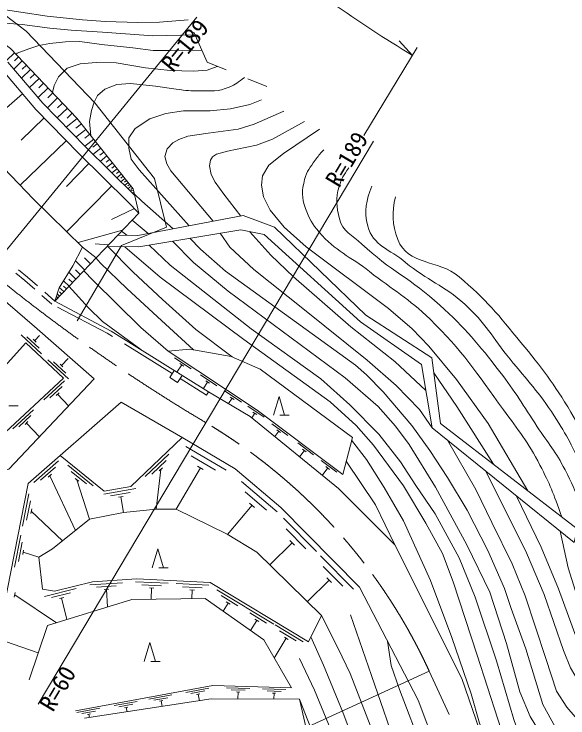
# Model space of a CAD drawing. Units: millimetres at full size, sheet at 1:1000; details may follow other scales. Extents: x 40000 to 680000, y 20000 to 380000.
# Drawn here: x 334158 to 393298, y 264382 to 339583 of the extents above; entities that cross this region are included whole.
import ezdxf
from ezdxf.enums import TextEntityAlignment as Align

# ---------------------------------------------------------------- set-up
doc = ezdxf.new("R2010")
doc.units = ezdxf.units.MM
doc.header["$LTSCALE"] = 1000
doc.linetypes.add('CHAIN', pattern=[18.5, 12, -1.5, 3.5, -1.5])
doc.linetypes.add('DASHED', pattern=[7.5, 6, -1.5])
for name, color, linetype, lineweight in [('M-BGD', 7, 'Continuous', 13), ('M-BMK', 2, 'Continuous', 13), ('M-BMK-ROW', 30, 'Continuous', 13), ('M-STR-HTXT', 7, 'Continuous', 13)]:
    doc.layers.add(name, color=color, linetype=linetype, lineweight=lineweight)
doc.styles.add('ＭＳ ゴシック', font='')
doc.styles.get('ＭＳ ゴシック').set_extended_font_data('MS Gothic')

msp = doc.modelspace()

# ---------------------------------------------------------------- linework, layer by layer
at = {"layer": 'M-BGD'}
for p, q in [((353337, 337645), (354760, 334443)), ((334220, 335431), (333364, 334615)), ((334628, 335004), (334200, 334595)), ((335036, 334576), (334125, 333706)), ((335471, 334120), (335015, 333685)), ((354760, 334443), (356802, 333608)), ((335906, 333665), (334945, 332748)), ((336364, 333184), (335884, 332726)), ((336823, 332704), (335810, 331737)), ((359117, 332662), (361159, 331828)), ((337790, 331690), (336721, 330671)), ((337306, 332197), (336800, 331714)), ((335074, 331058), (329873, 326609)), ((338299, 331156), (337765, 330646)), ((338809, 330622), (337714, 329577)), ((339855, 329526), (338767, 328489)), ((339332, 330074), (338784, 329551)), ((340373, 328983), (339830, 328464)), ((337356, 328509), (334897, 326127)), ((340891, 328438), (339718, 327508)), ((341821, 327265), (340764, 326427)), ((341356, 327851), (340769, 327386)), ((342239, 326737), (341711, 326318)), ((339737, 326051), (334821, 321288)), ((342658, 326208), (341707, 325454)), ((343035, 325733), (342560, 325356)), ((343412, 325257), (342577, 324595)), ((343744, 324840), (343326, 324509)), ((344075, 324422), (343344, 323843)), ((342145, 323618), (339747, 321176)), ((344364, 324057), (343999, 323767)), ((344654, 323691), (344015, 323184)), ((344908, 323371), (344588, 323118)), ((345161, 323052), (344602, 322608)), ((345383, 322772), (345103, 322550)), ((345605, 322492), (345115, 322104)), ((345799, 322247), (345554, 322053)), ((345993, 322002), (345565, 321663)), ((344587, 321221), (339792, 316336)), ((346163, 321788), (345949, 321618)), ((346333, 321574), (345958, 321276)), ((346489, 321378), (346301, 321229)), ((346644, 321182), (346318, 320923)), ((346900, 320764), (346563, 320682)), ((346799, 320986), (346636, 320857)), ((346959, 320521), (346790, 320480)), ((346267, 319572), (347488, 318327)), ((347488, 318327), (338493, 308920)), ((347015, 318809), (344577, 317638)), ((348488, 316134), (346767, 317573)), ((345733, 316491), (340988, 315162)), ((346194, 315954), (345644, 316398)), ((342923, 313553), (341472, 314687)), ((344249, 314939), (342821, 315025)), ((341691, 312264), (340704, 313208)), ((342307, 312908), (341663, 313524)), ((334622, 312269), (335607, 311483)), ((341219, 311770), (340725, 312242)), ((334331, 311912), (335310, 311131)), ((335607, 311483), (336676, 310533)), ((340747, 311277), (339997, 311994)), ((335310, 311131), (336375, 310185)), ((340030, 310527), (339434, 311097)), ((340388, 310902), (340013, 311261)), ((337424, 309869), (338493, 308920)), ((339460, 309931), (338986, 310384)), ((339233, 309694), (338996, 309920)), ((339745, 310229), (339447, 310514)), ((337123, 309521), (338188, 308576)), ((338661, 309095), (338577, 309175)), ((338833, 309276), (338705, 309399)), ((339006, 309457), (338750, 309702)), ((342713, 300628), (336337, 306185)), ((334901, 305319), (337094, 303271)), ((335524, 305107), (336839, 303878)), ((336212, 304833), (336519, 304546)), ((336366, 304690), (336865, 305225)), ((337758, 302651), (339951, 300604)), ((338381, 302439), (339697, 301210)), ((339223, 302022), (339950, 302800)), ((353054, 301693), (351304, 302853)), ((339070, 302165), (339377, 301879)), ((352063, 302098), (351550, 301324)), ((352267, 301963), (351859, 302233)), ((355814, 299864), (354063, 301024)), ((339529, 300403), (337336, 298355)), ((354823, 300269), (354353, 299560)), ((355027, 300134), (354618, 300404)), ((339275, 299796), (337959, 298567)), ((338955, 299128), (338648, 298841)), ((338801, 298984), (339979, 297723)), ((358434, 298127), (356684, 299287)), ((357647, 298397), (357239, 298667)), ((361850, 296735), (362450, 298735)), ((362450, 298735), (363050, 296735)), ((357443, 298532), (357065, 297961)), ((333611, 297738), (334611, 297738)), ((336217, 297310), (334025, 295262)), ((360857, 296514), (359113, 297685)), ((360071, 296788), (359664, 297062)), ((335963, 296703), (334648, 295474)), ((359868, 296925), (359553, 296456)), ((362550, 296735), (363550, 296735)), ((335643, 296035), (335336, 295748)), ((335490, 295891), (336867, 294417)), ((363379, 294554), (361699, 295814)), ((362413, 295016), (361992, 294455)), ((362609, 294869), (362217, 295163)), ((356817, 290857), (352509, 293395)), ((366123, 292495), (364443, 293756)), ((350698, 292578), (348164, 290163)), ((365157, 292957), (364647, 292279)), ((365353, 292810), (364961, 293104)), ((338898, 291857), (336263, 289552)), ((350398, 291878), (348878, 290429)), ((355650, 290848), (353066, 292371)), ((368618, 290623), (366938, 291884)), ((338568, 291170), (336987, 289787)), ((342606, 289175), (339892, 291386)), ((350022, 291105), (349668, 290767)), ((354053, 291092), (351455, 286682)), ((354355, 290915), (353752, 291270)), ((367652, 291086), (367062, 290299)), ((367848, 290939), (367456, 291233)), ((338160, 290414), (337791, 290092)), ((341873, 289385), (340245, 290711)), ((349845, 290936), (349344, 286683)), ((337975, 290253), (340710, 284422)), ((341060, 289660), (340680, 289970)), ((340870, 289815), (342201, 285622)), ((362258, 286403), (358443, 289634)), ((347173, 288901), (343728, 288286)), ((335744, 288309), (335066, 284875)), ((346537, 288483), (344470, 288114)), ((345797, 288046), (345315, 287960)), ((361107, 286591), (358818, 288530)), ((335903, 287564), (335496, 285504)), ((345556, 288003), (345854, 286334)), ((359842, 286877), (359308, 287329)), ((336041, 286716), (335946, 286235)), ((359575, 287103), (356937, 283988)), ((335994, 286476), (339342, 283320)), ((366454, 282151), (362940, 285707)), ((365324, 282440), (363216, 284574)), ((334876, 283911), (334197, 280478)), ((335034, 283167), (334627, 281106)), ((363843, 283086), (361462, 280734)), ((364089, 282837), (363597, 283335)), ((335173, 282319), (335078, 281838)), ((335125, 282078), (336806, 281573)), ((348911, 280432), (349511, 282432)), ((349511, 282432), (350111, 280432)), ((370405, 278152), (366890, 281709)), ((369275, 278442), (367166, 280576)), ((349611, 280432), (350611, 280432)), ((367794, 279087), (365484, 276805)), ((368040, 278838), (367548, 279336)), ((345723, 278831), (342231, 278605)), ((345044, 278486), (342949, 278350)), ((350618, 278784), (347121, 278922)), ((349907, 278512), (347808, 278595)), ((349090, 278244), (348601, 278263)), ((348846, 278253), (348799, 277076)), ((354951, 278556), (351455, 278727)), ((354237, 278290), (352140, 278393)), ((334275, 277773), (334180, 277293)), ((334227, 277533), (338689, 274548)), ((340794, 278193), (337394, 277363)), ((340185, 277736), (338145, 277238)), ((344260, 278135), (343771, 278103)), ((344016, 278119), (344137, 276241)), ((353419, 278030), (352929, 278054)), ((353174, 278042), (353129, 277134)), ((358820, 276257), (355824, 278068)), ((339474, 277253), (338998, 277137)), ((339236, 277195), (339798, 274893)), ((358065, 276362), (356268, 277449)), ((357221, 276522), (356802, 276776)), ((357012, 276649), (356491, 275788)), ((361880, 274407), (358885, 276217)), ((361126, 274512), (359329, 275598)), ((360072, 274799), (359415, 273711)), ((360282, 274672), (359863, 274925)), ((365034, 272500), (362039, 274311)), ((364280, 272605), (362483, 273692)), ((363436, 272765), (363017, 273018)), ((333240, 272535), (336739, 271349)), ((348045, 270423), (348645, 272423)), ((348645, 272423), (349245, 270423)), ((363226, 272892), (361945, 270772)), ((348745, 270423), (349745, 270423)), ((354963, 267568), (352505, 267114)), ((354510, 267271), (353035, 266998)), ((359339, 267530), (356840, 267606)), ((358833, 267335), (357334, 267381)), ((358252, 267143), (357902, 267153)), ((358077, 267148), (358055, 266407)), ((363177, 267413), (360678, 267489)), ((362671, 267218), (361172, 267264)), ((362090, 267026), (361740, 267036)), ((361915, 267031), (361896, 266391)), ((351012, 266838), (348554, 266383)), ((350559, 266540), (349084, 266267)), ((350031, 266229), (349687, 266166)), ((353982, 266960), (353638, 266896)), ((353810, 266928), (353940, 266224)), ((347288, 266149), (344830, 265694)), ((346835, 265852), (345360, 265579)), ((346308, 265541), (345964, 265477)), ((346136, 265509), (346222, 265044)), ((349859, 266197), (349967, 265617)), ((343306, 265413), (340848, 264958)), ((342853, 265115), (341378, 264842)), ((342325, 264804), (341981, 264741)), ((342153, 264772), (342216, 264432))]:
    msp.add_line(p, q, dxfattribs=at)
at = {"layer": 'M-BGD', "linetype": 'DASHED'}
for q in [(351887, 300643), (354925, 299223)]:
    msp.add_line((354722, 298878), q, dxfattribs=at)
at = {"layer": 'M-BGD'}
for points in [[(332028, 340197), (337699, 339357), (341453, 338951), (343915, 338784), (347363, 338697), (349674, 338729), (352741, 338984)], [(329818, 338063), (330293, 338282), (331825, 338550), (333191, 338599), (335028, 338456), (337959, 338087), (340266, 337858), (343583, 337642), (346057, 337487), (348977, 337247), (353455, 337379)], [(330731, 338186), (333782, 335890), (340876, 328456), (346867, 320901), (347488, 318327)], [(334373, 335271), (334489, 335393), (335722, 335859), (336807, 336226), (337993, 336457), (339634, 336606), (341164, 336653), (343489, 336335), (346851, 335977), (349010, 335699), (350849, 335682), (354193, 335719)], [(333492, 334446), (337233, 330072), (341803, 325355), (347030, 320224)], [(338259, 331199), (338438, 331962), (338896, 332895), (339817, 333816), (341223, 334279), (342936, 334395), (345069, 334363), (348207, 333856), (350809, 333563), (353306, 333484), (354762, 333592), (355853, 333996)], [(332732, 333796), (336493, 329399), (341094, 324650), (346267, 319572)], [(342427, 329286), (342699, 330172), (343071, 330889), (343843, 331561), (345124, 332049), (346606, 332170), (349252, 331884), (351470, 331567)], [(352865, 316962), (347518, 322925), (346672, 324088), (346401, 325256), (346416, 326370), (347095, 327371), (348660, 328407), (350363, 328973), (352238, 329230), (355110, 329251), (357253, 329462), (359327, 329913), (360575, 330420)], [(338493, 308920), (338960, 310343), (340438, 312696), (341472, 314687), (336238, 319825), (331429, 324788), (327530, 329347)], [(342369, 326574), (342199, 328119), (342427, 329286)], [(355405, 317441), (350903, 322837), (350459, 323578), (350269, 324383), (350515, 325198), (351109, 325812), (351765, 326185), (352701, 326539), (354876, 326853), (358087, 327283), (359781, 327814), (362951, 329220)], [(358371, 318002), (356542, 320355), (355621, 321612), (355200, 322435), (355034, 323381), (355119, 323968), (355331, 324341), (355766, 324629), (356935, 324943), (360039, 325567), (361747, 326234), (365174, 328096)], [(389015, 288646), (384785, 295842), (381408, 300548), (378455, 304093), (376663, 305954), (374124, 308119), (365347, 314699), (362985, 316830), (361489, 318616), (360777, 320074), (360574, 321320), (360677, 322307), (361347, 323441), (362923, 324689), (366762, 327293)], [(351132, 316634), (347803, 319603), (346994, 320375)], [(336337, 306185), (326717, 314481), (322652, 317595)], [(394284, 284580), (379689, 295844), (378771, 302849), (371708, 307427), (361961, 316801), (358624, 318050), (347378, 315925), (345242, 315978)], [(394250, 290488), (394714, 286503), (393957, 283118), (378801, 295373), (377670, 302154), (371154, 306716), (360863, 316018), (358383, 316529), (347475, 314724), (344053, 314734)], [(356178, 316164), (357181, 314683), (359752, 312300), (365170, 307984), (371874, 302614), (374955, 299903), (377464, 297329), (378801, 295373)], [(359343, 316331), (361573, 313810), (364012, 311501), (370118, 306172), (374798, 302480), (378139, 299347)], [(351077, 315320), (353318, 313058), (357012, 309984), (369518, 300713), (373021, 297643), (374879, 295552), (376355, 293602), (379172, 289028), (382495, 282860), (384946, 277823), (386747, 272324), (388152, 267159), (389250, 264534), (391159, 261418), (392428, 260134), (394559, 258773), (396419, 258062), (399065, 257489), (401436, 257251), (404598, 257211), (409653, 257490), (417341, 258175), (431529, 260203), (435340, 260833)], [(352929, 315627), (354066, 314456), (356728, 312129), (361356, 308766), (370611, 302081), (371803, 301028), (373576, 299238), (376631, 295615), (378541, 292945), (380434, 290059), (382537, 286571), (384741, 282264), (386524, 278219), (387227, 276066), (388809, 271759), (390628, 265824), (391982, 263353)], [(357455, 302966), (353574, 305869), (350013, 309093), (346864, 311990), (344168, 314734)], [(345995, 314728), (349769, 311471), (358707, 304828), (367902, 298162), (370694, 295639), (372554, 293510), (375748, 289169), (378141, 285182), (379896, 281938), (381055, 278922), (383593, 271074), (386922, 260818), (387681, 258834), (389035, 256336), (389283, 256062), (389826, 255580), (392771, 253073)], [(348584, 314908), (350811, 312768), (359459, 305945), (366897, 300602), (370020, 297826), (373115, 294706), (375418, 291737), (377056, 289232), (379135, 286205), (381675, 281476), (383393, 277293), (385656, 270490), (387526, 264223), (388531, 261393), (389411, 259579), (390605, 258150), (392235, 256987), (394375, 255919), (396555, 255222), (399038, 254826), (400220, 254800), (403280, 254707), (408188, 255155), (414327, 255953)], [(353315, 303709), (349489, 307219), (346200, 310264), (343387, 312961), (342904, 313533)], [(350613, 303563), (347703, 306085), (342602, 311119), (341591, 312160)], [(347686, 303729), (343588, 306749), (342109, 308192), (340013, 310509)], [(354933, 299218), (344536, 305690), (338493, 308920)], [(351250, 301511), (350774, 300747), (351623, 300218), (352099, 300982)], [(385339, 291483), (381434, 297652), (378981, 301246)], [(320310, 282589), (322692, 288191), (333604, 290950), (342713, 300628)], [(385398, 258661), (381970, 268607), (374833, 282860), (368784, 288888), (359380, 296597), (354933, 299218)], [(433866, 254126), (424419, 252216), (413978, 249840), (394533, 243647), (381229, 255879), (377305, 266293), (371047, 278356), (362631, 286873), (357766, 290994), (352169, 294292), (345589, 298107), (335659, 289422), (331934, 270568)], [(352102, 294331), (346621, 289107), (343785, 288601), (339091, 292425)], [(370201, 294052), (371774, 291993), (373689, 289007), (375735, 285454), (378636, 279050), (380895, 272968), (382966, 266951), (383841, 263810), (385699, 259295), (386069, 258445)], [(380448, 294041), (383452, 288799), (385170, 285265), (387350, 280860), (388749, 277439), (390927, 270745), (392071, 267238), (393166, 265532), (394742, 263724), (396968, 262102), (397982, 261757), (401097, 261012), (404155, 260458), (407817, 260319), (413030, 260795), (424741, 262094), (430525, 262968), (435272, 264062), (438882, 265124), (443303, 266495), (445338, 267170)], [(374833, 282860), (372738, 287141), (369622, 291805)], [(384533, 290738), (388859, 282029), (390763, 277551), (392812, 271570), (393561, 269733), (394486, 268184), (395737, 266667), (398186, 264667), (400058, 263735), (402596, 263004), (405911, 262699), (417569, 262996), (425701, 263932), (434128, 265441), (439586, 266659), (444930, 268609)], [(387808, 288091), (390440, 282622), (392276, 278179), (394298, 272731), (395486, 270316), (397055, 268453), (398846, 267093), (400485, 266315), (403533, 265379), (408499, 264819), (416507, 264853), (424766, 265470), (431453, 266457), (438136, 268192), (443028, 269693), (444457, 270275)], [(392473, 284319), (393330, 280417), (394499, 276679), (396306, 273288), (398142, 270875), (399678, 269361), (400861, 268566), (402621, 267941), (405194, 267379), (408792, 266902), (412801, 266745), (418591, 266646), (424042, 266999), (430075, 267916), (434398, 268917), (440312, 270554), (444381, 272164)], [(335755, 268445), (337722, 274248), (346737, 277049), (354568, 277153), (360824, 272710), (363776, 267605), (355385, 267860), (340717, 265147)], [(366994, 275330), (368771, 271786), (370034, 269143), (372613, 262489), (375465, 253949), (376256, 250655), (377738, 241314), (378993, 237070), (380427, 233393), (381221, 232092), (382536, 230631), (383935, 229545), (385411, 228605), (386911, 228032), (389258, 227577), (393247, 227917), (398144, 228729), (403082, 230029), (406891, 231330), (415307, 234089)], [(370081, 275410), (372327, 268903), (375276, 260370)], [(365862, 273041), (367184, 270031), (369265, 265011), (371224, 259726)], [(374044, 272579), (374436, 269996), (375309, 267427), (377856, 260802)], [(364618, 270722), (366247, 267344), (367980, 263099)], [(341675, 264349), (355214, 266419), (364646, 266380), (367763, 252655), (370965, 248326), (373600, 240104), (373263, 236436), (362165, 237040), (353575, 236291)], [(369683, 250059), (366723, 261004), (364646, 266380)]]:
    msp.add_lwpolyline(points, dxfattribs=at)
at = {"layer": 'M-BGD', "linetype": 'DASHED'}
msp.add_lwpolyline([(351038, 301171), (344115, 305481), (338188, 308576)], dxfattribs=at)
at = {"layer": 'M-BGD'}
for points in [[(324453, 292307), (335430, 304455), (339452, 300700), (332725, 294417), (325212, 291792)], [(369261, 290404), (370278, 294349), (360439, 301629), (357351, 303013), (352908, 303779), (350613, 303563), (360102, 297274)], [(365598, 272509), (366994, 275330), (360062, 282102), (356904, 284008), (351464, 286682), (349344, 286683), (345841, 286333), (342201, 285622), (338243, 282435), (336806, 281573), (337182, 278149), (338474, 277936), (342527, 278924), (347272, 279231), (355114, 278848)]]:
    msp.add_lwpolyline(points, close=True, dxfattribs=at)
for points, knots in [([(351470, 331567), (352596, 331403), (352977, 331368), (353948, 331372), (355196, 331378), (355979, 331272), (357117, 331785), (357804, 332094), (358112, 332280), (358749, 332813)], [0, 0, 0, 0, 1, 1, 1, 2, 2, 2, 3, 3, 3, 3]), ([(392643, 285846), (391719, 288462), (391390, 289306), (390310, 291393), (389038, 293850), (388056, 295082), (386415, 297309), (383531, 301225), (382071, 303601), (378574, 306981), (376269, 309210), (374650, 310083), (372128, 312064), (370027, 313716), (368469, 314241), (366734, 316274), (365988, 317147), (365659, 317743), (365271, 318824), (364863, 319961), (364867, 320750), (365185, 321915), (365425, 322793), (365766, 323225), (366302, 323961), (366632, 324415), (366767, 324586), (367219, 325067)], [0, 0, 0, 0, 1, 1, 1, 2, 2, 2, 3, 3, 3, 4, 4, 4, 5, 5, 5, 6, 6, 6, 7, 7, 7, 8, 8, 8, 9, 9, 9, 9]), ([(394651, 287047), (393974, 288868), (393733, 289435), (392988, 290892), (392014, 292797), (391203, 293712), (390026, 295498), (388498, 297816), (387719, 299173), (386023, 301369), (383737, 304328), (382385, 305968), (379622, 308487), (376567, 311272), (374305, 312186), (371291, 315016), (370267, 315976), (369247, 316345), (368910, 317707), (368586, 319019), (368451, 319879), (368865, 321165), (369131, 321994), (369334, 322380), (369891, 323144)], [0, 0, 0, 0, 1, 1, 1, 2, 2, 2, 3, 3, 3, 4, 4, 4, 5, 5, 5, 6, 6, 6, 7, 7, 7, 8, 8, 8, 8]), ([(395070, 290634), (393723, 293507), (393272, 294420), (391827, 296674), (390216, 299189), (388990, 300371), (387121, 302701), (385259, 305021), (384487, 306586), (382282, 308583), (380044, 310610), (378288, 311111), (375971, 313047), (374289, 314453), (372480, 314813), (371922, 316933), (371496, 318553), (371776, 319665), (372348, 321200)], [0, 0, 0, 0, 1, 1, 1, 2, 2, 2, 3, 3, 3, 4, 4, 4, 5, 5, 5, 6, 6, 6, 6]), ([(396970, 290648), (395534, 293710), (395061, 294632), (393610, 297059), (391775, 300129), (390552, 301743), (388281, 304506), (385895, 307408), (384566, 309095), (381687, 311508), (379394, 313430), (376208, 312690), (375141, 315484), (374504, 317151), (374517, 318367), (374882, 320044)], [0, 0, 0, 0, 1, 1, 1, 2, 2, 2, 3, 3, 3, 4, 4, 4, 5, 5, 5, 5])]:
    msp.add_open_spline(points, degree=3, knots=knots, dxfattribs=at)
at = {"layer": 'M-BMK'}
msp.add_line((380620, 264730), (378485, 269385), dxfattribs=at)
at = {"layer": 'M-BMK', "linetype": 'CHAIN'}
for centre, radius, start, end in [((451271, 458353), 189000, 230.66813, 239.24742), ((323950, 244367), 60000, 24.64341, 59.24742)]:
    msp.add_arc(centre, radius, start, end, dxfattribs=at)
at = {"layer": 'M-BMK-ROW'}
for p, q in [((335449, 337764), (332118, 340271)), ((335449, 337764), (342764, 330099)), ((349168, 322023), (342764, 330099)), ((350422, 316828), (349168, 322023)), ((350422, 316828), (345623, 314858)), ((340895, 306807), (345623, 314858))]:
    msp.add_line(p, q, dxfattribs=at)
at = {"layer": 'M-STR-HTXT'}
for p, q in [((331481, 312164), (353664, 339236)), ((376694, 335170), (375293, 336719)), ((371515, 326615), (377212, 336025)), ((336733, 265852), (372526, 326008)), ((378485, 269385), (351217, 256876))]:
    msp.add_line(p, q, dxfattribs=at)
msp.add_arc((451271, 458353), 144000, 230.66813, 238.80854, dxfattribs=at)

# ---------------------------------------------------------------- texts
at = {"layer": 'M-STR-HTXT', "style": 'ＭＳ ゴシック'}
msp.add_text('R=189', height=1833, rotation=50.668, dxfattribs=at).set_placement((353664, 339236), align=Align.TOP_RIGHT)
msp.add_text('R=189', height=1833, rotation=59.247, dxfattribs=at).set_placement((372526, 326008), align=Align.BOTTOM_RIGHT)
msp.add_text('R=60', height=1833, rotation=59.247, dxfattribs=at).set_placement((336733, 265852), align=Align.TOP_LEFT)

doc.saveas('drawing.dxf')
